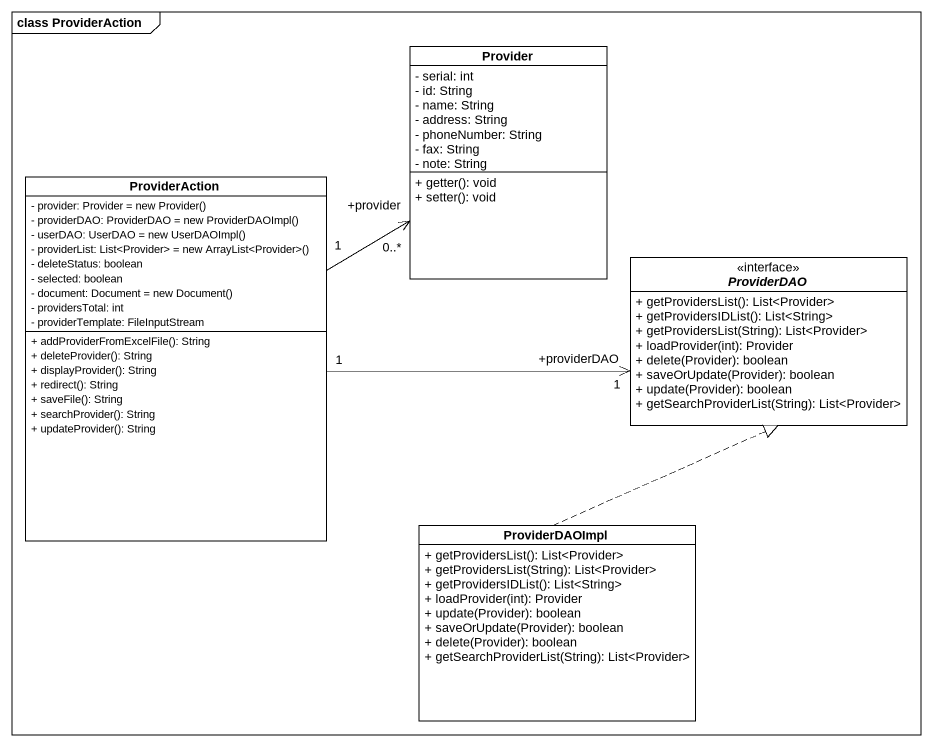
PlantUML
@startuml
mainframe class ProviderAction
hide circle
hide empty members
skinparam classAttributeIconSize 0
class Provider {
  - serial: int
  - id: String
  - name: String
  - address: String
  - phoneNumber: String
  - fax: String
  - note: String
  + getter(): void
  + setter(): void
}
class ProviderAction {
  {field} - provider: Provider = new Provider()
  {field} - providerDAO: ProviderDAO = new ProviderDAOImpl()
  {field} - userDAO: UserDAO = new UserDAOImpl()
  {field} - providerList: List<Provider> = new ArrayList<Provider>()
  - deleteStatus: boolean
  - selected: boolean
  {field} - document: Document = new Document()
  - providersTotal: int
  - providerTemplate: FileInputStream
  + addProviderFromExcelFile(): String
  + deleteProvider(): String
  + displayProvider(): String
  + redirect(): String
  + saveFile(): String
  + searchProvider(): String
  + updateProvider(): String
}
interface ProviderDAO <<interface>> {
  + getProvidersList(): List<Provider>
  + getProvidersIDList(): List<String>
  + getProvidersList(String): List<Provider>
  + loadProvider(int): Provider
  + delete(Provider): boolean
  + saveOrUpdate(Provider): boolean
  + update(Provider): boolean
  + getSearchProviderList(String): List<Provider>
}
class ProviderDAOImpl {
  + getProvidersList(): List<Provider>
  + getProvidersList(String): List<Provider>
  + getProvidersIDList(): List<String>
  + loadProvider(int): Provider
  + update(Provider): boolean
  + saveOrUpdate(Provider): boolean
  + delete(Provider): boolean
  + getSearchProviderList(String): List<Provider>
}
ProviderAction "1" -right-> "+provider\n0..*" Provider
ProviderAction "1" -right-> "+providerDAO\n1" ProviderDAO
ProviderDAOImpl .up.|> ProviderDAO
@enduml
